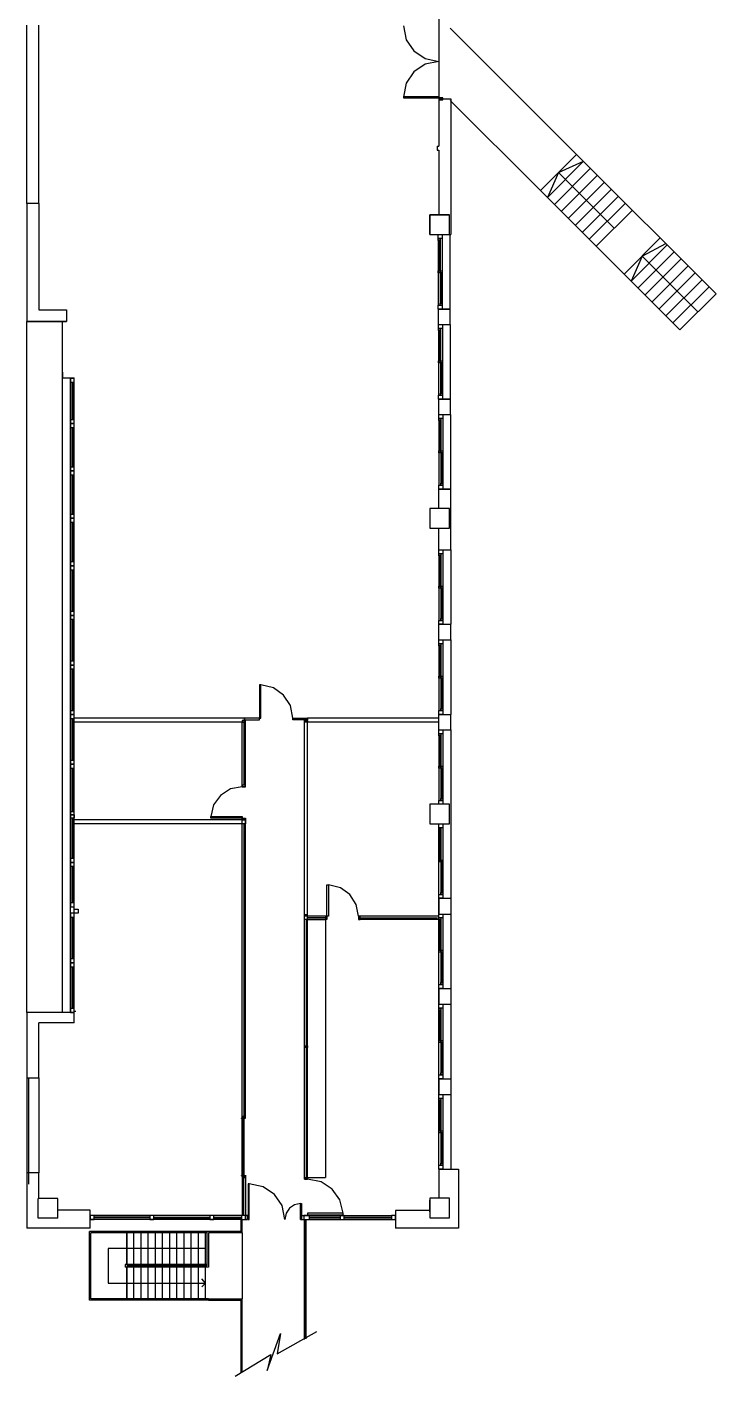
# Model space of a CAD drawing. Header units: metres. Extents: x 2 to 323, y -2 to 254.
# Drawn here: x 108.19 to 125.67, y 198.37 to 232.6 of the extents above; entities that cross this region are included whole.
import ezdxf

# ---------------------------------------------------------------- set-up
doc = ezdxf.new("R2010")
doc.units = ezdxf.units.M
for name, color, linetype in [('0-PROYECCIONES', 7, 'Continuous'), ('01-Aberturas', 7, 'Continuous'), ('01-Muros', 7, 'Continuous'), ('01-Vista 5', 7, 'Continuous'), ('03', 7, 'Continuous'), ('99-VISTA-1', 7, 'Continuous'), ('Capa2', 7, 'Continuous'), ('GRIS', 7, 'Continuous'), ('gris 005 251', 7, 'Continuous'), ('MURITOS', 7, 'Continuous'), ('MURO', 7, 'Continuous'), ('P0-CARPINTERIA', 7, 'Continuous'), ('P0-MUROS', 7, 'Continuous'), ('P1-CARP', 7, 'Continuous'), ('punta 005', 7, 'Continuous'), ('punta 01', 7, 'Continuous'), ('REFERENCIA', 7, 'Continuous'), ('VIST', 7, 'Continuous'), ('VISTA-005', 7, 'Continuous'), ('VISTA-010', 7, 'Continuous'), ('VISTA02', 7, 'Continuous')]:
    doc.layers.add(name, color=color, linetype=linetype)

msp = doc.modelspace()

# ---------------------------------------------------------------- linework, layer by layer
for p, q in [((109.326, 223.586), (109.326, 222.629)), ((109.355, 223.586), (109.355, 222.629)), ((109.326, 222.438), (109.326, 221.427)), ((109.355, 222.438), (109.355, 221.427)), ((109.326, 221.236), (109.326, 220.225)), ((109.355, 221.236), (109.355, 220.225)), ((109.323, 220.03), (109.323, 219.027)), ((109.353, 220.03), (109.353, 219.027)), ((109.323, 218.827), (109.323, 217.767)), ((109.353, 218.827), (109.353, 217.767)), ((109.323, 217.567), (109.323, 216.508)), ((109.353, 217.567), (109.353, 216.508)), ((109.323, 216.308), (109.323, 215.248)), ((109.353, 216.308), (109.353, 215.248)), ((109.323, 215.048), (109.323, 213.989)), ((109.353, 215.048), (109.353, 213.989)), ((109.323, 213.789), (109.323, 212.68)), ((109.353, 213.789), (109.353, 212.68)), ((109.323, 212.53), (109.323, 211.5)), ((109.353, 212.53), (109.353, 211.5)), ((109.323, 211.3), (109.323, 210.371)), ((109.353, 211.3), (109.353, 210.371)), ((109.323, 210.011), (109.323, 208.951)), ((109.353, 210.011), (109.353, 208.951)), ((109.323, 208.751), (109.323, 207.692)), ((109.353, 208.751), (109.353, 207.692)), ((109.388, 207.627), (109.423, 207.627)), ((111.308, 202.401), (109.888, 202.401)), ((111.308, 202.401), (109.888, 202.401)), ((111.308, 202.381), (109.888, 202.381)), ((111.308, 202.381), (109.888, 202.381)), ((111.408, 202.401), (112.828, 202.401)), ((111.408, 202.401), (112.828, 202.401)), ((111.408, 202.381), (112.828, 202.381)), ((112.928, 202.401), (113.628, 202.401)), ((112.928, 202.381), (113.628, 202.381)), ((115.128, 202.341), (117.438, 202.341)), ((115.128, 202.341), (117.438, 202.341)), ((115.153, 202.441), (117.438, 202.441)), ((115.358, 202.401), (116.133, 202.401)), ((115.358, 202.381), (116.133, 202.381)), ((116.233, 202.401), (117.438, 202.401)), ((116.233, 202.401), (117.438, 202.401)), ((116.233, 202.381), (117.438, 202.381)), ((116.233, 202.381), (117.438, 202.381))]:
    msp.add_line(p, q)
for points in [[(118.738, 230.749), (118.738, 230.799), (118.638, 230.799), (118.638, 230.749), (118.738, 230.749)], [(118.721, 227.328), (118.721, 227.228), (118.621, 227.228), (118.621, 227.328), (118.721, 227.328)], [(118.721, 225.538), (118.721, 225.438), (118.621, 225.438), (118.621, 225.538), (118.721, 225.538)], [(118.727, 225.045), (118.727, 224.945), (118.627, 224.945), (118.627, 225.045), (118.727, 225.045)], [(109.293, 223.586), (109.388, 223.586), (109.388, 223.681), (109.293, 223.681), (109.293, 223.586)], [(109.293, 223.586), (109.388, 223.586), (109.388, 223.681), (109.293, 223.681), (109.293, 223.586)], [(118.727, 223.254), (118.727, 223.154), (118.627, 223.154), (118.627, 223.254), (118.727, 223.254)], [(109.293, 222.533), (109.388, 222.533), (109.388, 222.629), (109.293, 222.629), (109.293, 222.533)], [(109.293, 222.438), (109.388, 222.438), (109.388, 222.533), (109.293, 222.533), (109.293, 222.438)], [(118.733, 222.761), (118.733, 222.661), (118.633, 222.661), (118.633, 222.761), (118.733, 222.761)], [(109.293, 221.331), (109.388, 221.331), (109.388, 221.427), (109.293, 221.427), (109.293, 221.331)], [(109.293, 221.236), (109.388, 221.236), (109.388, 221.331), (109.293, 221.331), (109.293, 221.236)], [(118.733, 220.971), (118.733, 220.871), (118.633, 220.871), (118.633, 220.971), (118.733, 220.971)], [(109.288, 220.03), (109.388, 220.03), (109.388, 220.13), (109.288, 220.13), (109.288, 220.03)], [(109.288, 220.03), (109.388, 220.03), (109.388, 220.13), (109.288, 220.13), (109.288, 220.03)], [(109.293, 220.13), (109.388, 220.13), (109.388, 220.225), (109.293, 220.225), (109.293, 220.13)], [(118.738, 219.33), (118.738, 219.23), (118.638, 219.23), (118.638, 219.33), (118.738, 219.33)], [(109.288, 218.927), (109.388, 218.927), (109.388, 219.027), (109.288, 219.027), (109.288, 218.927)], [(109.288, 218.827), (109.388, 218.827), (109.388, 218.927), (109.288, 218.927), (109.288, 218.827)], [(109.288, 217.667), (109.388, 217.667), (109.388, 217.767), (109.288, 217.767), (109.288, 217.667)], [(109.288, 217.567), (109.388, 217.567), (109.388, 217.667), (109.288, 217.667), (109.288, 217.567)], [(118.738, 217.54), (118.738, 217.44), (118.638, 217.44), (118.638, 217.54), (118.738, 217.54)], [(118.738, 217.047), (118.738, 216.947), (118.638, 216.947), (118.638, 217.047), (118.738, 217.047)], [(109.288, 216.408), (109.388, 216.408), (109.388, 216.508), (109.288, 216.508), (109.288, 216.408)], [(109.288, 216.308), (109.388, 216.308), (109.388, 216.408), (109.288, 216.408), (109.288, 216.308)], [(109.288, 215.148), (109.388, 215.148), (109.388, 215.248), (109.288, 215.248), (109.288, 215.148)], [(109.288, 215.048), (109.388, 215.048), (109.388, 215.148), (109.288, 215.148), (109.288, 215.048)], [(118.738, 215.256), (118.738, 215.156), (118.638, 215.156), (118.638, 215.256), (118.738, 215.256)], [(118.738, 214.763), (118.738, 214.663), (118.638, 214.663), (118.638, 214.763), (118.738, 214.763)], [(109.288, 213.889), (109.388, 213.889), (109.388, 213.989), (109.288, 213.989), (109.288, 213.889)], [(109.288, 213.789), (109.388, 213.789), (109.388, 213.889), (109.288, 213.889), (109.288, 213.789)], [(118.738, 212.973), (118.738, 212.873), (118.638, 212.873), (118.638, 212.973), (118.738, 212.973)], [(109.288, 212.605), (109.388, 212.605), (109.388, 212.68), (109.288, 212.68), (109.288, 212.605)], [(109.288, 212.53), (109.388, 212.53), (109.388, 212.605), (109.288, 212.605), (109.288, 212.53)], [(118.738, 212.38), (118.738, 212.28), (118.638, 212.28), (118.638, 212.38), (118.738, 212.38)], [(109.288, 211.4), (109.388, 211.4), (109.388, 211.5), (109.288, 211.5), (109.288, 211.4)], [(109.288, 211.3), (109.388, 211.3), (109.388, 211.4), (109.288, 211.4), (109.288, 211.3)], [(118.738, 210.589), (118.738, 210.489), (118.638, 210.489), (118.638, 210.589), (118.738, 210.589)], [(109.288, 210.271), (109.388, 210.271), (109.388, 210.371), (109.288, 210.371), (109.288, 210.271)], [(109.288, 210.011), (109.388, 210.011), (109.388, 210.111), (109.288, 210.111), (109.288, 210.011)], [(118.738, 210.089), (118.738, 209.989), (118.638, 209.989), (118.638, 210.089), (118.738, 210.089)], [(109.288, 208.851), (109.388, 208.851), (109.388, 208.951), (109.288, 208.951), (109.288, 208.851)], [(109.288, 208.751), (109.388, 208.751), (109.388, 208.851), (109.288, 208.851), (109.288, 208.751)], [(118.738, 208.299), (118.738, 208.199), (118.638, 208.199), (118.638, 208.299), (118.738, 208.299)], [(118.738, 207.799), (118.738, 207.699), (118.638, 207.699), (118.638, 207.799), (118.738, 207.799)], [(109.288, 207.592), (109.388, 207.592), (109.388, 207.692), (109.288, 207.692), (109.288, 207.592)], [(118.738, 206.009), (118.738, 205.909), (118.638, 205.909), (118.638, 206.009), (118.738, 206.009)], [(118.738, 205.509), (118.738, 205.409), (118.638, 205.409), (118.638, 205.509), (118.738, 205.509)], [(118.738, 203.719), (118.738, 203.619), (118.638, 203.619), (118.638, 203.719), (118.738, 203.719)], [(118.738, 203.719), (118.738, 203.619), (118.638, 203.619), (118.638, 203.719), (118.738, 203.719)], [(109.788, 202.341), (109.888, 202.341), (109.888, 202.441), (109.788, 202.441), (109.788, 202.341)], [(109.788, 202.341), (109.888, 202.341), (109.888, 202.441), (109.788, 202.441), (109.788, 202.341)], [(111.308, 202.341), (111.408, 202.341), (111.408, 202.441), (111.308, 202.441), (111.308, 202.341)], [(111.308, 202.341), (111.408, 202.341), (111.408, 202.441), (111.308, 202.441), (111.308, 202.341)], [(112.828, 202.341), (112.928, 202.341), (112.928, 202.441), (112.828, 202.441), (112.828, 202.341)], [(112.828, 202.341), (112.928, 202.341), (112.928, 202.441), (112.828, 202.441), (112.828, 202.341)], [(116.133, 202.341), (116.233, 202.341), (116.233, 202.441), (116.133, 202.441), (116.133, 202.341)], [(116.133, 202.341), (116.233, 202.341), (116.233, 202.441), (116.133, 202.441), (116.133, 202.341)], [(117.438, 202.341), (117.538, 202.341), (117.538, 202.441), (117.438, 202.441), (117.438, 202.341)], [(117.438, 202.341), (117.538, 202.341), (117.538, 202.441), (117.438, 202.441), (117.438, 202.341)]]:
    msp.add_lwpolyline(points, close=True)
for points in [[(113.728, 202.441), (113.628, 202.441), (113.628, 202.341), (113.728, 202.341)], [(113.728, 202.441), (113.628, 202.441), (113.628, 202.341), (113.728, 202.341)], [(113.728, 202.341), (113.778, 202.341), (113.778, 202.441), (113.728, 202.441)], [(113.728, 202.341), (113.778, 202.341), (113.778, 202.441), (113.728, 202.441)], [(115.258, 202.441), (115.258, 202.441), (115.208, 202.441), (115.208, 202.341), (115.258, 202.341)], [(115.258, 202.441), (115.258, 202.441), (115.208, 202.441), (115.208, 202.341), (115.258, 202.341)], [(115.258, 202.341), (115.358, 202.341), (115.358, 202.441), (115.258, 202.441)], [(115.258, 202.341), (115.358, 202.341), (115.358, 202.441), (115.258, 202.441)]]:
    msp.add_lwpolyline(points)
at = {"layer": '0-PROYECCIONES'}
for p, q in [((108.188, 207.592), (108.188, 225.121)), ((113.648, 202), (113.648, 200.327))]:
    msp.add_line(p, q, dxfattribs=at)
at = {"layer": '01-Aberturas'}
for p, q in [((113.648, 213.321), (113.648, 214.956)), ((113.728, 213.321), (113.728, 214.956)), ((115.228, 210.081), (115.228, 214.956)), ((115.308, 210.081), (115.308, 214.956)), ((113.728, 213.321), (113.648, 213.321)), ((113.648, 204.91), (113.648, 212.561)), ((113.648, 204.91), (113.648, 212.381)), ((113.728, 204.91), (113.728, 212.521)), ((113.728, 204.91), (113.728, 212.381)), ((115.228, 203.361), (115.228, 210.081)), ((115.228, 210.081), (115.308, 210.081)), ((115.308, 210.031), (115.228, 210.031)), ((115.798, 209.951), (115.228, 209.951)), ((115.798, 210.031), (115.258, 210.031)), ((115.308, 203.361), (115.308, 210.121)), ((115.758, 210.031), (115.758, 209.951)), ((115.798, 210.031), (115.798, 209.951)), ((118.638, 210.031), (116.598, 210.031)), ((118.638, 209.951), (116.598, 209.951)), ((113.648, 203.461), (113.648, 202.441)), ((113.648, 203.461), (113.648, 202.441)), ((113.728, 203.461), (113.728, 202.441)), ((113.728, 203.461), (113.728, 202.441)), ((115.228, 203.361), (115.308, 203.361)), ((115.228, 202.29), (115.228, 202.33))]:
    msp.add_line(p, q, dxfattribs=at)
for points in [[(114.083, 215.056), (114.123, 215.056), (114.123, 215.906), (114.083, 215.906), (114.083, 215.056)], [(113.648, 214.996), (113.648, 214.956), (113.728, 214.956), (113.728, 214.996), (113.648, 214.996)], [(113.708, 215.056), (113.708, 215.016), (114.083, 215.016), (114.083, 215.056), (113.708, 215.056)], [(115.308, 215.056), (115.308, 215.016), (114.933, 215.016), (114.933, 215.056), (115.308, 215.056)], [(115.308, 214.996), (115.308, 214.956), (115.228, 214.956), (115.228, 214.996), (115.308, 214.996)], [(113.648, 213.361), (113.648, 213.321), (113.728, 213.321), (113.728, 213.361), (113.648, 213.361)], [(113.648, 212.521), (112.848, 212.521), (112.848, 212.561), (113.648, 212.561), (113.648, 212.521)], [(113.728, 212.521), (113.728, 212.481), (113.648, 212.481), (113.648, 212.521), (113.728, 212.521)], [(113.728, 212.481), (113.728, 212.381), (113.648, 212.381), (113.648, 212.481), (113.728, 212.481)], [(115.798, 210.031), (115.798, 210.831), (115.838, 210.831), (115.838, 210.031), (115.798, 210.031)], [(116.638, 210.031), (116.598, 210.031), (116.598, 209.951), (116.638, 209.951), (116.638, 210.031)], [(115.308, 206.741), (115.308, 206.701), (115.228, 206.701), (115.228, 206.741), (115.308, 206.741)], [(113.648, 204.95), (113.648, 204.91), (113.728, 204.91), (113.728, 204.95), (113.648, 204.95)], [(113.648, 203.446), (113.648, 203.406), (113.728, 203.406), (113.728, 203.446), (113.648, 203.446)], [(115.308, 203.401), (115.308, 203.361), (115.228, 203.361), (115.228, 203.401), (115.308, 203.401)], [(113.728, 202.441), (113.778, 202.441), (113.778, 202.341), (113.728, 202.341), (113.728, 202.441)], [(115.308, 202.461), (116.208, 202.461), (116.208, 202.501), (115.308, 202.501), (115.308, 202.461)]]:
    msp.add_lwpolyline(points, close=True, dxfattribs=at)
for points in [[(114.933, 215.056), (114.87, 215.377), (114.698, 215.643), (114.441, 215.828), (114.123, 215.906)], [(113.648, 213.321), (113.347, 213.262), (113.097, 213.1), (112.923, 212.859), (112.848, 212.561)], [(116.598, 210.031), (116.539, 210.333), (116.378, 210.583), (116.137, 210.757), (115.838, 210.831)], [(116.208, 202.501), (116.126, 202.838), (115.931, 203.111), (115.649, 203.294), (115.308, 203.361)]]:
    msp.add_lwpolyline(points, dxfattribs=at)
at = {"layer": '01-Muros'}
for p, q in [((113.708, 215.056), (109.388, 215.056)), ((113.708, 214.956), (113.708, 215.056)), ((115.308, 214.956), (115.308, 215.056)), ((118.638, 215.056), (115.308, 215.056)), ((113.708, 214.956), (109.388, 214.956)), ((118.638, 214.956), (115.308, 214.956)), ((113.648, 212.481), (109.388, 212.481)), ((113.648, 212.381), (109.388, 212.381))]:
    msp.add_line(p, q, dxfattribs=at)
at = {"layer": '01-Vista 5'}
for p, q in [((113.688, 214.956), (113.688, 213.361)), ((113.688, 212.381), (113.688, 204.95)), ((115.268, 209.951), (115.268, 206.741)), ((115.758, 209.991), (115.308, 209.991)), ((115.308, 209.951), (115.758, 209.951)), ((115.758, 209.951), (115.758, 203.401)), ((116.638, 209.991), (118.598, 209.991)), ((115.268, 206.701), (115.268, 203.401)), ((113.688, 202.441), (113.688, 203.406)), ((115.308, 203.401), (115.758, 203.401))]:
    msp.add_line(p, q, dxfattribs=at)
at = {"layer": '03'}
for p, q in [((113.648, 204.91), (113.648, 204.935)), ((113.648, 204.935), (113.65, 204.935)), ((113.648, 204.935), (113.65, 204.935)), ((113.648, 204.91), (113.69, 204.91)), ((113.65, 204.935), (113.656, 204.935)), ((113.656, 204.933), (113.65, 204.933)), ((113.65, 204.912), (113.65, 204.933)), ((113.65, 204.912), (113.69, 204.912)), ((113.65, 204.91), (113.666, 204.91)), ((113.656, 204.935), (113.656, 204.933)), ((113.668, 204.91), (113.69, 204.91)), ((113.69, 204.935), (113.681, 204.935)), ((113.681, 204.935), (113.681, 204.933)), ((113.681, 204.933), (113.69, 204.933)), ((113.69, 204.893), (113.687, 204.893)), ((113.688, 204.889), (113.687, 204.889)), ((113.688, 204.886), (113.687, 204.886)), ((113.687, 204.883), (113.692, 204.883)), ((113.69, 204.89), (113.688, 204.89)), ((113.688, 204.89), (113.688, 204.889)), ((113.688, 204.884), (113.688, 204.886)), ((113.688, 204.884), (113.69, 204.884)), ((113.69, 204.935), (113.692, 204.935)), ((113.69, 204.933), (113.69, 204.893)), ((113.69, 204.884), (113.69, 204.89)), ((113.692, 204.883), (113.692, 204.935)), ((113.692, 204.883), (113.692, 204.894)), ((113.648, 203.446), (113.648, 203.421)), ((113.648, 203.446), (113.69, 203.446)), ((113.648, 203.421), (113.65, 203.421)), ((113.648, 203.421), (113.65, 203.421)), ((113.65, 203.446), (113.666, 203.446)), ((113.65, 203.445), (113.69, 203.445)), ((113.65, 203.445), (113.65, 203.423)), ((113.656, 203.423), (113.65, 203.423)), ((113.65, 203.421), (113.656, 203.421)), ((113.656, 203.421), (113.656, 203.423)), ((113.668, 203.446), (113.69, 203.446)), ((113.681, 203.421), (113.681, 203.423)), ((113.681, 203.423), (113.69, 203.423)), ((113.69, 203.421), (113.681, 203.421)), ((113.687, 203.473), (113.692, 203.473)), ((113.688, 203.47), (113.687, 203.47)), ((113.688, 203.467), (113.687, 203.467)), ((113.69, 203.463), (113.687, 203.463)), ((113.688, 203.472), (113.69, 203.472)), ((113.688, 203.472), (113.688, 203.47)), ((113.688, 203.466), (113.688, 203.467)), ((113.69, 203.466), (113.688, 203.466)), ((113.69, 203.472), (113.69, 203.466)), ((113.69, 203.423), (113.69, 203.463)), ((113.69, 203.421), (113.692, 203.421)), ((113.692, 203.473), (113.692, 203.421)), ((113.692, 203.473), (113.692, 203.462))]:
    msp.add_line(p, q, dxfattribs=at)
at = {"layer": '99-VISTA-1'}
for p, q in [((113.648, 204.355), (113.648, 204.907)), ((113.648, 204.907), (113.684, 204.907)), ((113.654, 204.355), (113.654, 204.907)), ((113.684, 204.907), (113.684, 204.878)), ((113.684, 204.878), (113.684, 204.907)), ((113.684, 204.878), (113.684, 204.907)), ((113.684, 204.878), (113.692, 204.878)), ((113.692, 204.878), (113.684, 204.878)), ((113.692, 204.878), (113.684, 204.878)), ((113.692, 204.343), (113.692, 204.878)), ((113.697, 204.878), (113.692, 204.878)), ((113.692, 204.878), (113.697, 204.878)), ((113.697, 204.343), (113.697, 204.878)), ((113.682, 204.355), (113.648, 204.355)), ((113.682, 204.355), (113.684, 204.355)), ((113.684, 204.354), (113.684, 204.355)), ((113.648, 203.449), (113.648, 204.352)), ((113.648, 204.352), (113.682, 204.352)), ((113.654, 203.449), (113.654, 204.352)), ((113.682, 204.352), (113.682, 204.34)), ((113.682, 204.352), (113.682, 204.34)), ((113.682, 204.34), (113.697, 204.34)), ((113.684, 204.344), (113.684, 204.343)), ((113.697, 204.343), (113.684, 204.343)), ((113.692, 203.478), (113.692, 204.34)), ((113.697, 203.478), (113.697, 204.34)), ((113.648, 203.449), (113.681, 203.449)), ((113.657, 203.449), (113.684, 203.449)), ((113.684, 203.449), (113.657, 203.449)), ((113.684, 203.449), (113.657, 203.449)), ((113.684, 203.473), (113.684, 203.478)), ((113.684, 203.449), (113.684, 203.478)), ((113.684, 203.478), (113.692, 203.478)), ((113.692, 203.478), (113.684, 203.478)), ((113.684, 203.478), (113.684, 203.449)), ((113.692, 203.478), (113.684, 203.478)), ((113.684, 203.478), (113.684, 203.449)), ((113.692, 203.478), (113.697, 203.478))]:
    msp.add_line(p, q, dxfattribs=at)
for points in [[(113.648, 204.909), (113.647, 204.905), (113.645, 204.903), (113.643, 204.901), (113.64, 204.901), (113.637, 204.901), (113.634, 204.903), (113.632, 204.905), (113.632, 204.909), (113.632, 204.912), (113.634, 204.914), (113.637, 204.916), (113.64, 204.917), (113.643, 204.916), (113.645, 204.914), (113.647, 204.912), (113.648, 204.909)], [(113.648, 203.448), (113.647, 203.444), (113.645, 203.442), (113.643, 203.44), (113.64, 203.44), (113.637, 203.44), (113.634, 203.442), (113.632, 203.444), (113.632, 203.448), (113.632, 203.451), (113.634, 203.453), (113.637, 203.455), (113.64, 203.456), (113.643, 203.455), (113.645, 203.453), (113.647, 203.451), (113.648, 203.448)]]:
    msp.add_lwpolyline(points, close=True, dxfattribs=at)
at = {"layer": 'Capa2'}
for p, q in [((113.684, 204.883), (113.684, 204.893)), ((113.684, 204.893), (113.684, 204.883)), ((113.684, 204.893), (113.687, 204.893)), ((113.687, 204.883), (113.684, 204.883)), ((113.687, 204.888), (113.687, 204.893)), ((113.687, 204.889), (113.687, 204.888)), ((113.687, 204.888), (113.688, 204.888)), ((113.687, 204.888), (113.688, 204.888)), ((113.687, 204.886), (113.688, 204.886)), ((113.688, 204.886), (113.687, 204.886)), ((113.687, 204.883), (113.687, 204.886)), ((113.688, 204.888), (113.688, 204.89)), ((113.688, 204.89), (113.689, 204.89)), ((113.688, 204.888), (113.688, 204.889)), ((113.688, 204.886), (113.688, 204.886)), ((113.688, 204.886), (113.688, 204.885)), ((113.688, 204.885), (113.689, 204.885)), ((113.69, 204.887), (113.689, 204.89)), ((113.689, 204.885), (113.69, 204.887)), ((113.684, 204.354), (113.682, 204.354)), ((113.682, 204.354), (113.682, 204.344)), ((113.684, 204.354), (113.684, 204.351)), ((113.682, 204.344), (113.684, 204.344)), ((113.684, 204.351), (113.685, 204.351)), ((113.685, 204.351), (113.684, 204.351)), ((113.684, 204.348), (113.684, 204.348)), ((113.684, 204.348), (113.685, 204.348)), ((113.684, 204.348), (113.684, 204.344)), ((113.685, 204.351), (113.685, 204.352)), ((113.685, 204.352), (113.687, 204.352)), ((113.685, 204.351), (113.685, 204.351)), ((113.685, 204.348), (113.685, 204.348)), ((113.685, 204.348), (113.685, 204.347)), ((113.685, 204.347), (113.687, 204.347)), ((113.687, 204.352), (113.688, 204.35)), ((113.688, 204.35), (113.687, 204.347)), ((113.684, 203.473), (113.684, 203.463)), ((113.684, 203.463), (113.684, 203.473)), ((113.687, 203.473), (113.684, 203.473)), ((113.684, 203.463), (113.687, 203.463)), ((113.687, 203.473), (113.687, 203.47)), ((113.687, 203.47), (113.688, 203.47)), ((113.688, 203.47), (113.687, 203.47)), ((113.687, 203.467), (113.687, 203.468)), ((113.687, 203.468), (113.688, 203.468)), ((113.687, 203.468), (113.688, 203.468)), ((113.687, 203.468), (113.687, 203.463)), ((113.688, 203.47), (113.688, 203.471)), ((113.688, 203.471), (113.689, 203.471)), ((113.688, 203.47), (113.688, 203.47)), ((113.688, 203.468), (113.688, 203.467)), ((113.688, 203.468), (113.688, 203.466)), ((113.688, 203.466), (113.689, 203.466)), ((113.689, 203.471), (113.69, 203.469)), ((113.69, 203.469), (113.689, 203.466))]:
    msp.add_line(p, q, dxfattribs=at)
at = {"layer": 'GRIS'}
for p, q in [((118.627, 225.045), (118.627, 225.438)), ((118.927, 225.045), (118.927, 225.438)), ((118.633, 222.761), (118.633, 223.154)), ((118.933, 222.761), (118.933, 223.154)), ((118.638, 217.047), (118.638, 217.44)), ((118.938, 217.047), (118.938, 217.44))]:
    msp.add_line(p, q, dxfattribs=at)
at = {"layer": 'gris 005 251'}
for p, q in [((110.718, 202), (110.718, 201.2)), ((110.718, 202), (110.718, 201.2)), ((110.718, 201.2), (110.718, 202)), ((110.9, 201.2), (110.9, 202)), ((111.082, 201.2), (111.082, 202)), ((111.264, 201.2), (111.264, 202)), ((111.445, 201.2), (111.445, 202)), ((111.627, 201.2), (111.627, 202)), ((111.809, 201.2), (111.809, 202)), ((111.991, 201.2), (111.991, 202)), ((112.173, 201.2), (112.173, 202)), ((112.354, 201.2), (112.354, 202)), ((112.536, 201.2), (112.536, 202)), ((110.718, 201.127), (110.718, 200.327)), ((110.718, 201.127), (110.718, 200.327)), ((110.718, 200.327), (110.718, 201.127)), ((110.9, 200.327), (110.9, 201.127)), ((111.082, 200.327), (111.082, 201.127)), ((111.264, 200.327), (111.264, 201.127)), ((111.445, 200.327), (111.445, 201.127)), ((111.627, 200.327), (111.627, 201.127)), ((111.809, 200.327), (111.809, 201.127)), ((111.991, 200.327), (111.991, 201.127)), ((112.173, 200.327), (112.173, 201.127)), ((112.354, 200.327), (112.354, 201.127)), ((112.536, 200.327), (112.536, 201.127)), ((112.718, 200.327), (112.718, 201.127)), ((112.718, 200.727), (112.627, 200.829)), ((112.718, 200.727), (112.627, 200.626))]:
    msp.add_line(p, q, dxfattribs=at)
msp.add_lwpolyline([(112.718, 201.6), (110.718, 201.6), (110.246, 201.6), (110.246, 200.727), (112.718, 200.727)], dxfattribs=at)
at = {"layer": 'MURITOS'}
for p, q in [((118.646, 226.408), (118.646, 227.178)), ((118.696, 226.358), (118.696, 225.588)), ((118.652, 224.125), (118.652, 224.895)), ((118.702, 224.075), (118.702, 223.304)), ((118.658, 221.841), (118.658, 222.611)), ((118.708, 221.791), (118.708, 221.021)), ((118.663, 218.41), (118.663, 219.18)), ((118.713, 218.36), (118.713, 217.59)), ((118.663, 216.126), (118.663, 216.897)), ((118.713, 216.076), (118.713, 215.306)), ((118.663, 213.843), (118.663, 214.613)), ((118.713, 213.793), (118.713, 213.023)), ((118.663, 211.46), (118.663, 212.23)), ((118.713, 211.41), (118.713, 210.639)), ((118.663, 209.169), (118.663, 209.939)), ((118.713, 209.119), (118.713, 208.349)), ((118.663, 206.879), (118.663, 207.649)), ((118.713, 206.829), (118.713, 206.059)), ((118.663, 204.589), (118.663, 205.359)), ((118.713, 204.539), (118.713, 203.769)), ((118.713, 204.539), (118.713, 203.769))]:
    msp.add_line(p, q, dxfattribs=at)
for points in [[(118.638, 230.824), (117.738, 230.824), (117.738, 230.799), (118.638, 230.799), (118.638, 230.824)], [(113.828, 202.341), (113.828, 203.241), (113.803, 203.241), (113.803, 202.341), (113.828, 202.341)], [(113.828, 202.341), (113.828, 203.241), (113.803, 203.241), (113.803, 202.341), (113.828, 202.341)], [(115.128, 202.341), (115.128, 202.741), (115.153, 202.741), (115.153, 202.341), (115.128, 202.341)], [(115.128, 202.341), (115.128, 202.741), (115.153, 202.741), (115.153, 202.341), (115.128, 202.341)]]:
    msp.add_lwpolyline(points, close=True, dxfattribs=at)
at = {"layer": 'MURO'}
for points in [[(118.408, 227.33), (118.908, 227.33), (118.908, 227.83), (118.408, 227.83), (118.408, 227.33)], [(118.408, 212.38), (118.908, 212.38), (118.908, 212.88), (118.408, 212.88), (118.408, 212.38)], [(118.408, 202.379), (118.908, 202.379), (118.908, 202.879), (118.408, 202.879), (118.408, 202.379)], [(118.408, 202.379), (118.908, 202.379), (118.908, 202.879), (118.408, 202.879), (118.408, 202.379)]]:
    msp.add_lwpolyline(points, close=True, dxfattribs=at)
at = {"layer": 'P0-CARPINTERIA'}
for p, q in [((108.188, 228.121), (108.188, 232.645)), ((108.488, 228.121), (108.488, 232.645)), ((109.088, 217.38), (109.088, 225.121)), ((109.288, 207.592), (109.288, 223.692)), ((109.388, 207.592), (109.388, 223.692)), ((109.088, 207.592), (109.088, 217.447))]:
    msp.add_line(p, q, dxfattribs=at)
at = {"layer": 'P0-MUROS'}
for p, q in [((118.638, 236.721), (118.638, 230.774)), ((118.638, 230.774), (118.938, 230.774)), ((118.638, 230.774), (118.638, 229.574)), ((118.938, 230.774), (118.938, 227.328)), ((118.592, 229.574), (118.638, 229.574)), ((118.592, 229.574), (118.592, 229.474)), ((118.592, 229.474), (118.638, 229.474)), ((118.638, 229.474), (118.638, 227.821)), ((118.638, 228.689), (118.638, 227.821)), ((108.488, 228.121), (108.188, 228.121)), ((108.188, 228.121), (108.188, 225.121)), ((108.488, 228.121), (108.488, 225.421)), ((118.408, 227.53), (118.408, 227.83)), ((118.408, 227.83), (118.888, 227.83)), ((118.408, 227.83), (118.908, 227.83)), ((118.408, 227.33), (118.408, 227.83)), ((118.621, 227.328), (118.938, 227.328)), ((118.721, 227.328), (118.721, 225.438)), ((118.921, 225.438), (118.921, 227.33)), ((118.621, 227.178), (118.621, 225.538)), ((118.671, 227.178), (118.671, 225.588)), ((108.488, 225.421), (109.188, 225.421)), ((109.188, 225.421), (109.188, 225.121)), ((118.621, 225.438), (118.921, 225.438)), ((118.627, 225.438), (118.927, 225.438)), ((118.927, 225.438), (118.627, 225.438)), ((109.188, 225.121), (108.188, 225.121)), ((108.188, 225.121), (109.188, 225.121)), ((118.627, 225.045), (118.927, 225.045)), ((118.627, 224.895), (118.627, 223.254)), ((118.677, 224.895), (118.677, 223.304)), ((118.727, 225.045), (118.727, 223.154)), ((118.927, 225.045), (118.927, 223.154)), ((109.088, 223.842), (109.088, 223.692)), ((109.088, 223.692), (109.388, 223.692)), ((118.627, 223.154), (118.927, 223.154)), ((118.633, 223.154), (118.933, 223.154)), ((118.933, 223.154), (118.633, 223.154)), ((118.633, 222.761), (118.933, 222.761)), ((118.633, 222.611), (118.633, 220.971)), ((118.683, 222.611), (118.683, 221.021)), ((118.733, 222.761), (118.733, 220.871)), ((118.933, 222.761), (118.933, 220.871)), ((118.634, 220.38), (118.633, 220.871)), ((118.633, 220.871), (118.933, 220.871)), ((118.938, 220.871), (118.638, 220.871)), ((118.938, 219.33), (118.938, 220.871)), ((118.638, 219.33), (118.636, 219.88)), ((118.638, 219.33), (118.938, 219.33)), ((118.638, 219.18), (118.638, 217.54)), ((118.688, 219.18), (118.688, 217.59)), ((118.738, 219.33), (118.738, 217.44)), ((118.938, 219.33), (118.938, 217.44)), ((118.638, 217.44), (118.938, 217.44)), ((118.638, 217.047), (118.938, 217.047)), ((118.738, 217.047), (118.738, 215.156)), ((118.938, 217.047), (118.938, 215.156)), ((118.638, 216.897), (118.638, 215.256)), ((118.688, 216.897), (118.688, 215.306)), ((118.638, 214.763), (118.638, 215.163)), ((118.638, 215.156), (118.938, 215.156)), ((118.938, 214.763), (118.938, 215.163)), ((118.638, 214.763), (118.938, 214.763)), ((118.738, 214.763), (118.738, 212.873)), ((118.938, 214.763), (118.938, 212.38)), ((118.638, 214.613), (118.638, 212.973)), ((118.688, 214.613), (118.688, 213.023)), ((118.638, 203.619), (118.638, 212.38)), ((118.688, 212.23), (118.688, 210.639)), ((118.738, 212.38), (118.738, 210.489)), ((118.938, 212.38), (118.938, 210.489)), ((118.638, 210.489), (118.938, 210.489)), ((118.638, 210.489), (118.638, 210.089)), ((118.938, 210.489), (118.938, 210.089)), ((118.638, 210.089), (118.938, 210.089)), ((118.688, 209.939), (118.688, 208.349)), ((118.738, 210.089), (118.738, 208.199)), ((118.938, 210.089), (118.938, 208.199)), ((118.638, 208.199), (118.938, 208.199)), ((118.638, 208.199), (118.638, 207.799)), ((118.938, 208.199), (118.938, 207.799)), ((118.638, 207.799), (118.938, 207.799)), ((118.738, 207.799), (118.738, 205.909)), ((118.938, 207.799), (118.938, 205.909)), ((108.188, 207.592), (108.188, 203.521)), ((109.388, 207.592), (108.188, 207.592)), ((108.188, 207.592), (108.188, 207.332)), ((109.388, 207.332), (109.388, 207.592)), ((118.688, 207.649), (118.688, 206.059)), ((108.188, 207.332), (108.188, 205.932)), ((109.388, 207.332), (108.488, 207.332)), ((108.488, 205.932), (108.488, 207.332)), ((108.188, 205.932), (108.488, 205.932)), ((108.188, 205.932), (108.188, 203.232)), ((108.228, 205.932), (108.228, 203.232)), ((108.488, 205.932), (108.488, 203.521)), ((118.638, 205.909), (118.938, 205.909)), ((118.638, 205.909), (118.638, 205.509)), ((118.938, 205.909), (118.938, 205.509)), ((118.638, 205.509), (118.938, 205.509)), ((118.738, 205.509), (118.738, 203.619)), ((118.938, 205.509), (118.938, 203.619)), ((118.688, 205.359), (118.688, 203.769)), ((108.188, 203.521), (108.188, 202.121)), ((108.488, 203.521), (108.188, 203.521)), ((108.188, 203.521), (108.188, 202.121)), ((108.488, 203.521), (108.188, 203.521)), ((108.488, 202.872), (108.488, 203.521)), ((108.488, 202.872), (108.488, 203.521)), ((118.638, 203.619), (119.138, 203.619)), ((118.638, 203.619), (118.638, 202.879)), ((118.638, 203.619), (119.138, 203.619)), ((118.638, 203.619), (118.638, 202.879)), ((119.138, 203.619), (119.138, 202.121)), ((119.138, 203.619), (119.138, 202.121)), ((108.468, 202.372), (108.468, 202.872)), ((108.968, 202.872), (108.468, 202.872)), ((108.468, 202.372), (108.468, 202.872)), ((108.968, 202.872), (108.468, 202.872)), ((108.968, 202.872), (108.488, 202.872)), ((108.968, 202.872), (108.488, 202.872)), ((108.968, 202.572), (108.968, 202.872)), ((108.968, 202.372), (108.968, 202.872)), ((108.968, 202.572), (108.968, 202.872)), ((108.968, 202.372), (108.968, 202.872)), ((118.408, 202.533), (118.408, 202.833)), ((118.408, 202.533), (118.408, 202.833)), ((108.968, 202.372), (108.468, 202.372)), ((108.968, 202.372), (108.468, 202.372)), ((109.788, 202.572), (108.968, 202.572)), ((109.788, 202.572), (108.968, 202.572)), ((109.788, 202.121), (109.788, 202.572)), ((109.788, 202.121), (109.788, 202.572)), ((113.648, 202.441), (109.788, 202.441)), ((113.648, 202.441), (109.788, 202.441)), ((113.618, 202.341), (109.788, 202.341)), ((113.628, 202.341), (109.788, 202.341)), ((117.538, 202.571), (117.538, 202.121)), ((117.538, 202.571), (117.538, 202.121)), ((109.788, 202.121), (108.188, 202.121)), ((109.788, 202.121), (108.188, 202.121)), ((119.138, 202.121), (117.538, 202.121)), ((119.138, 202.121), (117.538, 202.121))]:
    msp.add_line(p, q, dxfattribs=at)
for points in [[(118.671, 227.228), (118.671, 227.178), (118.621, 227.178), (118.621, 227.228), (118.671, 227.228)], [(118.671, 226.408), (118.671, 226.358), (118.621, 226.358), (118.621, 226.408), (118.671, 226.408)], [(118.721, 226.408), (118.721, 226.358), (118.671, 226.358), (118.671, 226.408), (118.721, 226.408)], [(118.721, 225.588), (118.721, 225.538), (118.671, 225.538), (118.671, 225.588), (118.721, 225.588)], [(118.677, 224.945), (118.677, 224.895), (118.627, 224.895), (118.627, 224.945), (118.677, 224.945)], [(118.677, 224.125), (118.677, 224.075), (118.627, 224.075), (118.627, 224.125), (118.677, 224.125)], [(118.727, 224.125), (118.727, 224.075), (118.677, 224.075), (118.677, 224.125), (118.727, 224.125)], [(118.727, 223.304), (118.727, 223.254), (118.677, 223.254), (118.677, 223.304), (118.727, 223.304)], [(118.683, 222.661), (118.683, 222.611), (118.633, 222.611), (118.633, 222.661), (118.683, 222.661)], [(118.683, 221.841), (118.683, 221.791), (118.633, 221.791), (118.633, 221.841), (118.683, 221.841)], [(118.733, 221.841), (118.733, 221.791), (118.683, 221.791), (118.683, 221.841), (118.733, 221.841)], [(118.733, 221.021), (118.733, 220.971), (118.683, 220.971), (118.683, 221.021), (118.733, 221.021)], [(118.408, 219.88), (118.908, 219.88), (118.908, 220.38), (118.408, 220.38), (118.408, 219.88)], [(118.688, 219.23), (118.688, 219.18), (118.638, 219.18), (118.638, 219.23), (118.688, 219.23)], [(118.688, 218.41), (118.688, 218.36), (118.638, 218.36), (118.638, 218.41), (118.688, 218.41)], [(118.738, 218.41), (118.738, 218.36), (118.688, 218.36), (118.688, 218.41), (118.738, 218.41)], [(118.738, 217.59), (118.738, 217.54), (118.688, 217.54), (118.688, 217.59), (118.738, 217.59)], [(118.688, 216.947), (118.688, 216.897), (118.638, 216.897), (118.638, 216.947), (118.688, 216.947)], [(118.688, 216.126), (118.688, 216.076), (118.638, 216.076), (118.638, 216.126), (118.688, 216.126)], [(118.738, 216.126), (118.738, 216.076), (118.688, 216.076), (118.688, 216.126), (118.738, 216.126)], [(118.738, 215.306), (118.738, 215.256), (118.688, 215.256), (118.688, 215.306), (118.738, 215.306)], [(118.688, 214.663), (118.688, 214.613), (118.638, 214.613), (118.638, 214.663), (118.688, 214.663)], [(118.688, 213.843), (118.688, 213.793), (118.638, 213.793), (118.638, 213.843), (118.688, 213.843)], [(118.738, 213.843), (118.738, 213.793), (118.688, 213.793), (118.688, 213.843), (118.738, 213.843)], [(118.738, 213.023), (118.738, 212.973), (118.688, 212.973), (118.688, 213.023), (118.738, 213.023)], [(109.388, 212.605), (109.388, 212.605), (109.388, 212.53), (109.388, 212.53), (109.388, 212.605)], [(118.688, 212.28), (118.688, 212.23), (118.638, 212.23), (118.638, 212.28), (118.688, 212.28)], [(118.688, 211.46), (118.688, 211.41), (118.638, 211.41), (118.638, 211.46), (118.688, 211.46)], [(118.738, 211.46), (118.738, 211.41), (118.688, 211.41), (118.688, 211.46), (118.738, 211.46)], [(118.738, 210.639), (118.738, 210.589), (118.688, 210.589), (118.688, 210.639), (118.738, 210.639)], [(109.388, 210.211), (109.488, 210.211), (109.488, 210.111), (109.388, 210.111), (109.388, 210.211)], [(118.688, 209.989), (118.688, 209.939), (118.638, 209.939), (118.638, 209.989), (118.688, 209.989)], [(118.688, 209.169), (118.688, 209.119), (118.638, 209.119), (118.638, 209.169), (118.688, 209.169)], [(118.738, 209.169), (118.738, 209.119), (118.688, 209.119), (118.688, 209.169), (118.738, 209.169)], [(118.738, 208.349), (118.738, 208.299), (118.688, 208.299), (118.688, 208.349), (118.738, 208.349)], [(118.688, 207.699), (118.688, 207.649), (118.638, 207.649), (118.638, 207.699), (118.688, 207.699)], [(118.688, 206.879), (118.688, 206.829), (118.638, 206.829), (118.638, 206.879), (118.688, 206.879)], [(118.738, 206.879), (118.738, 206.829), (118.688, 206.829), (118.688, 206.879), (118.738, 206.879)], [(118.738, 206.059), (118.738, 206.009), (118.688, 206.009), (118.688, 206.059), (118.738, 206.059)], [(118.688, 205.409), (118.688, 205.359), (118.638, 205.359), (118.638, 205.409), (118.688, 205.409)], [(118.688, 204.589), (118.688, 204.539), (118.638, 204.539), (118.638, 204.589), (118.688, 204.589)], [(118.688, 204.589), (118.688, 204.539), (118.638, 204.539), (118.638, 204.589), (118.688, 204.589)], [(118.738, 204.589), (118.738, 204.539), (118.688, 204.539), (118.688, 204.589), (118.738, 204.589)], [(118.738, 204.589), (118.738, 204.539), (118.688, 204.539), (118.688, 204.589), (118.738, 204.589)], [(118.738, 203.769), (118.738, 203.719), (118.688, 203.719), (118.688, 203.769), (118.738, 203.769)], [(118.738, 203.769), (118.738, 203.719), (118.688, 203.719), (118.688, 203.769), (118.738, 203.769)]]:
    msp.add_lwpolyline(points, close=True, dxfattribs=at)
at = {"layer": 'P1-CARP'}
for p, q in [((113.618, 202.036), (113.618, 202.341)), ((113.618, 202.341), (113.618, 202.036)), ((113.648, 202), (113.648, 202.341)), ((113.648, 202.036), (109.773, 202.036)), ((109.773, 200.291), (109.773, 202.036)), ((112.754, 202), (109.809, 202)), ((112.754, 201.2), (110.682, 201.2)), ((110.682, 201.2), (110.682, 201.127)), ((112.791, 201.127), (110.682, 201.127)), ((110.718, 200.291), (109.773, 200.291)), ((112.791, 200.327), (110.718, 200.327)), ((112.791, 200.291), (110.718, 200.291)), ((112.791, 200.327), (113.648, 200.327)), ((112.791, 200.291), (113.648, 200.291))]:
    msp.add_line(p, q, dxfattribs=at)
for points in [[(110.718, 200.327), (109.809, 200.327), (109.809, 202)], [(112.754, 202.036), (112.754, 201.164), (110.718, 201.164)], [(113.648, 202), (112.791, 202), (112.791, 201.127)]]:
    msp.add_lwpolyline(points, dxfattribs=at)
at = {"layer": 'punta 005'}
msp.add_line((112.791, 201.2), (112.791, 201.164), dxfattribs=at)
at = {"layer": 'punta 01'}
msp.add_line((112.718, 201.2), (112.718, 202), dxfattribs=at)
at = {"layer": 'REFERENCIA'}
for p, q in [((115.228, 199.293), (115.228, 202.341)), ((115.258, 199.31), (115.258, 202.341)), ((115.258, 202.341), (115.258, 199.31)), ((113.618, 198.457), (113.618, 200.291)), ((113.618, 200.291), (113.618, 198.457)), ((113.648, 198.475), (113.648, 200.327)), ((114.277, 198.504), (114.615, 199.447)), ((114.531, 198.929), (115.544, 199.495)), ((114.615, 199.447), (114.531, 198.929)), ((113.47, 198.367), (114.374, 198.913)), ((114.374, 198.913), (114.277, 198.504))]:
    msp.add_line(p, q, dxfattribs=at)
at = {"layer": 'VIST'}
msp.add_line((118.414, 202.571), (117.538, 202.571), dxfattribs=at)
msp.add_line((118.414, 202.571), (117.538, 202.571), dxfattribs=at)
at = {"layer": 'VISTA-005'}
for p, q in [((121.672, 228.906), (122.309, 229.189)), ((121.672, 228.906), (121.389, 228.269)), ((123.086, 227.491), (121.672, 228.906)), ((123.794, 226.784), (124.395, 227.102)), ((123.794, 226.784), (123.511, 226.148)), ((125.208, 225.37), (123.794, 226.784))]:
    msp.add_line(p, q, dxfattribs=at)
at = {"layer": 'VISTA-010'}
for p, q in [((118.927, 232.57), (122.132, 229.365)), ((118.927, 230.732), (121.213, 228.446)), ((122.132, 229.365), (121.213, 228.446)), ((122.132, 229.365), (125.667, 225.83)), ((122.309, 229.189), (121.389, 228.269)), ((122.485, 229.012), (121.566, 228.092)), ((122.662, 228.835), (121.743, 227.916)), ((122.839, 228.658), (121.92, 227.739)), ((121.213, 228.446), (124.748, 224.911)), ((123.016, 228.481), (122.097, 227.562)), ((123.193, 228.305), (122.273, 227.385)), ((123.369, 228.128), (122.45, 227.209)), ((123.546, 227.951), (122.627, 227.032)), ((123.546, 227.951), (122.627, 227.032)), ((124.253, 227.244), (123.334, 226.325)), ((124.43, 227.067), (123.511, 226.148)), ((124.607, 226.89), (123.687, 225.971)), ((124.784, 226.714), (123.864, 225.794)), ((124.96, 226.537), (124.041, 225.618)), ((125.137, 226.36), (124.218, 225.441)), ((125.314, 226.183), (124.395, 225.264)), ((125.491, 226.007), (124.571, 225.087)), ((125.667, 225.83), (124.748, 224.911))]:
    msp.add_line(p, q, dxfattribs=at)
at = {"layer": 'VISTA02'}
for points in [[(117.738, 232.624), (117.809, 232.274), (118.002, 231.988), (118.288, 231.795), (118.638, 231.724)], [(118.638, 231.724), (118.288, 231.653), (118.002, 231.46), (117.809, 231.174), (117.738, 230.824)], [(114.728, 202.341), (114.658, 202.691), (114.465, 202.977), (114.179, 203.17), (113.828, 203.241)], [(114.728, 202.341), (114.658, 202.691), (114.465, 202.977), (114.179, 203.17), (113.828, 203.241)], [(115.128, 202.741), (114.973, 202.71), (114.846, 202.624), (114.76, 202.497), (114.728, 202.341)], [(115.128, 202.741), (114.973, 202.71), (114.846, 202.624), (114.76, 202.497), (114.728, 202.341)]]:
    msp.add_lwpolyline(points, dxfattribs=at)

doc.saveas('drawing.dxf')
